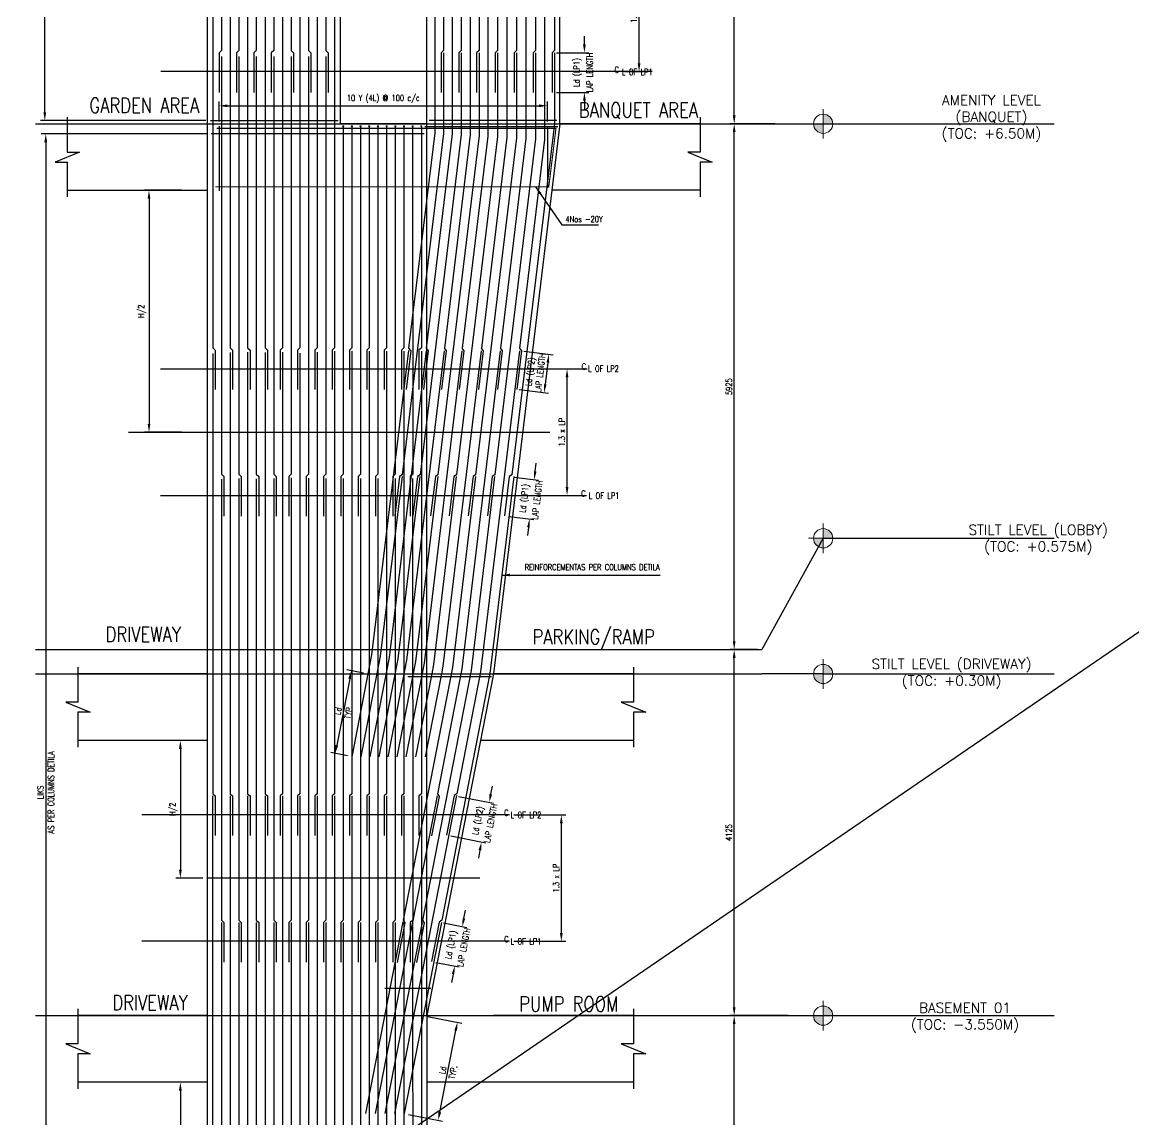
# Model space of a CAD drawing. Extents: x -69352 to 1013721, y -547461 to -186867.
# Drawn here: x 152307 to 202426, y -495990 to -446520 of the extents above; entities that cross this region are included whole.
import ezdxf
from ezdxf.enums import TextEntityAlignment as Align
from ezdxf.lldxf.tags import DXFTag

# ---------------------------------------------------------------- set-up
doc = ezdxf.new("R2010")
doc.units = 0
doc.header["$LTSCALE"] = 500
doc.header["$MEASUREMENT"] = 0
doc.header["$PDMODE"] = 35
doc.header["$PDSIZE"] = -15
doc.layers.get('DEFPOINTS').update_dxf_attribs({"color": 4})
for name, color, linetype in [('A-ANNO-DIMS', 4, 'Continuous'), ('A-ANNO-REF', 8, 'CENTER'), ('A-LVL-TXT @ 150', 4, 'Continuous'), ('CEN', 8, 'CENTER'), ('S-BRECK LINE', 8, 'Continuous'), ('S-CONCRET LINE', 4, 'Continuous'), ('S-REINFORCEMENT', 6, 'Continuous'), ('S-SECTION MARK', 1, 'Continuous'), ('S-TEXT', 2, 'Continuous'), ('S-TEXT-1 @ 1', 4, 'Continuous')]:
    doc.layers.add(name, color=color, linetype=linetype)
doc.layers.add('A-ANNO-SYMB', color=152, linetype='Continuous', lineweight=5)
doc.styles.add('ROMANS', font='simplex.shx', dxfattribs={"width": 0.8, "height": 275})
doc.styles.add('TPA - XXS - 1.50 mm', font='simplex.shx', dxfattribs={"height": 1.5})
tags = doc.linetypes.add('CENTER', pattern=[2, 1.25, -0.25, 0.25, -0.25]).pattern_tags.tags
tags[10:11] = [DXFTag(74, 4), DXFTag(75, 0), DXFTag(340, '0'), DXFTag(46, 1.0), DXFTag(50, 0.0), DXFTag(44, 0.0), DXFTag(45, 0.0)]
tags[8:9] = [DXFTag(74, 4), DXFTag(75, 0), DXFTag(340, '0'), DXFTag(46, 1.0), DXFTag(50, 0.0), DXFTag(44, 0.0), DXFTag(45, 0.0)]
tags[6:7] = [DXFTag(74, 4), DXFTag(75, 0), DXFTag(340, '0'), DXFTag(46, 1.0), DXFTag(50, 0.0), DXFTag(44, 0.0), DXFTag(45, 0.0)]
tags[4:5] = [DXFTag(74, 4), DXFTag(75, 0), DXFTag(340, '0'), DXFTag(46, 1.0), DXFTag(50, 0.0), DXFTag(44, 0.0), DXFTag(45, 0.0)]
tags = doc.linetypes.add('HIDDEN', pattern=[0.375, 0.25, -0.125]).pattern_tags.tags
tags[6:7] = [DXFTag(74, 4), DXFTag(75, 0), DXFTag(340, '0'), DXFTag(46, 1.0), DXFTag(50, 0.0), DXFTag(44, 0.0), DXFTag(45, 0.0)]
tags[4:5] = [DXFTag(74, 4), DXFTag(75, 0), DXFTag(340, '0'), DXFTag(46, 1.0), DXFTag(50, 0.0), DXFTag(44, 0.0), DXFTag(45, 0.0)]
doc.dimstyles.new('dim100', dxfattribs={"dimtxt": 250, "dimasz": 250, "dimexe": 200, "dimexo": 200, "dimgap": 100, "dimtad": 1, "dimdec": 0, "dimzin": 0, "dimdsep": 46, "dimtxsty": 'ROMANS', "dimcen": 0, "dimclrd": 5, "dimclre": 5, "dimclrt": 4, "dimadec": 0, "dimazin": 0, "dimtfac": 1, "dimtdec": 0, "dimtix": 1, "dimtofl": 0, "dimtmove": 2, "dimatfit": 3, "dimfxl": 0, "dimtolj": 1, "dimtzin": 0, "dimlwd": -1, "dimlwe": -1, "dimarcsym": 0})
doc.dimstyles.new('dim25', dxfattribs={"dimtxt": 250, "dimasz": 250, "dimexe": 200, "dimexo": 200, "dimgap": 100, "dimtad": 1, "dimdec": 0, "dimlfac": 0.25, "dimzin": 0, "dimdsep": 46, "dimtxsty": 'ROMANS', "dimcen": 0, "dimclrd": 5, "dimclre": 5, "dimclrt": 4, "dimadec": 0, "dimazin": 0, "dimtfac": 1, "dimtdec": 0, "dimtix": 1, "dimtofl": 0, "dimtmove": 2, "dimatfit": 3, "dimfxl": 0, "dimtolj": 1, "dimtzin": 0, "dimlwd": -1, "dimlwe": -1, "dimarcsym": 0})

# ---------------------------------------------------------------- blocks, each defined once
blk = doc.blocks.new('LEVEL SYMB')
h = blk.add_hatch(color=256)
h.dxf.hatch_style = 1
h.paths.add_polyline_path([(0, 0), (0, 217, -0.414214), (217, 0)])
h.paths.add_polyline_path([(0, 0), (0, -217, -0.414214), (-217, 0)])
for p, q in [((0, 332), (0, -332)), ((332, 0), (-332, 0))]:
    blk.add_line(p, q)
blk.add_circle((0, 0), 217)
blk = doc.blocks.new('*D1277')
at = {"layer": 'A-ANNO-DIMS', "color": 5}
for p, q in [((185453, -491297), (184208, -491297)), ((184408, -503922), (184408, -491672)), ((185453, -504297), (184208, -504297))]:
    blk.add_line(p, q, dxfattribs=at)
for points in [[(184471, -491672), (184346, -491672), (184408, -491297)], [(184346, -503922), (184471, -503922), (184408, -504297)]]:
    blk.add_solid(points, dxfattribs=at)
at = {"layer": 'DEFPOINTS', "color": 0}
for p in [(184408, -491297), (185653, -491297), (185653, -504297)]:
    blk.add_point(p, dxfattribs=at)
at = {"layer": 'A-ANNO-DIMS', "color": 4, "insert": (184171, -497797), "char_height": 275, "attachment_point": 5, "rotation": 90, "style": 'ROMANS'}
blk.add_mtext('\\A1;3250', dxfattribs=at)
blk = doc.blocks.new('*D1278')
at = {"layer": 'A-ANNO-DIMS', "color": 5}
for p, q in [((185453, -474797), (184208, -474797)), ((184408, -490922), (184408, -475172)), ((186844, -491297), (184208, -491297))]:
    blk.add_line(p, q, dxfattribs=at)
for points in [[(184471, -475172), (184346, -475172), (184408, -474797)], [(184346, -490922), (184471, -490922), (184408, -491297)]]:
    blk.add_solid(points, dxfattribs=at)
at = {"layer": 'DEFPOINTS', "color": 0}
for p in [(184408, -474797), (185653, -474797), (187044, -491297)]:
    blk.add_point(p, dxfattribs=at)
at = {"layer": 'A-ANNO-DIMS', "color": 4, "insert": (184171, -483047), "char_height": 275, "attachment_point": 5, "rotation": 90, "style": 'ROMANS'}
blk.add_mtext('\\A1;4125', dxfattribs=at)
blk = doc.blocks.new('*D1279')
at = {"layer": 'A-ANNO-DIMS', "color": 5}
for p, q in [((186234, -451097), (184208, -451097)), ((184408, -474422), (184408, -451472)), ((185453, -474797), (184208, -474797))]:
    blk.add_line(p, q, dxfattribs=at)
for points in [[(184471, -451472), (184346, -451472), (184408, -451097)], [(184346, -474422), (184471, -474422), (184408, -474797)]]:
    blk.add_solid(points, dxfattribs=at)
at = {"layer": 'DEFPOINTS', "color": 0}
for p in [(184408, -451097), (186434, -451097), (185653, -474797)]:
    blk.add_point(p, dxfattribs=at)
at = {"layer": 'A-ANNO-DIMS', "color": 4, "insert": (184171, -462947), "char_height": 275, "attachment_point": 5, "rotation": 90, "style": 'ROMANS'}
blk.add_mtext('\\A1;5925', dxfattribs=at)
blk = doc.blocks.new('*D1280')
at = {"layer": 'A-ANNO-DIMS', "color": 5}
for p, q in [((187557, -437697), (184208, -437697)), ((184408, -450722), (184408, -438072)), ((185453, -451097), (184208, -451097))]:
    blk.add_line(p, q, dxfattribs=at)
for points in [[(184471, -438072), (184346, -438072), (184408, -437697)], [(184346, -450722), (184471, -450722), (184408, -451097)]]:
    blk.add_solid(points, dxfattribs=at)
at = {"layer": 'DEFPOINTS', "color": 0}
for p in [(184408, -437697), (187757, -437697), (185653, -451097)]:
    blk.add_point(p, dxfattribs=at)
at = {"layer": 'A-ANNO-DIMS', "color": 4, "insert": (184171, -444397), "char_height": 275, "attachment_point": 5, "rotation": 90, "style": 'ROMANS'}
blk.add_mtext('\\A1;3350', dxfattribs=at)
blk = doc.blocks.new('*D1281')
at = {"layer": 'DEFPOINTS', "color": 0}
for p in [(167889, -475897), (166417, -479481), (167162, -479626)]:
    blk.add_point(p, dxfattribs=at)
at = {"layer": 'S-SECTION MARK', "color": 5}
for p, q in [((167072, -476119), (166488, -479113)), ((167693, -475858), (166947, -475713)), ((166966, -479588), (166220, -479443))]:
    blk.add_line(p, q, dxfattribs=at)
for points in [[(167133, -476131), (167010, -476107), (167143, -475751)], [(166427, -479101), (166550, -479125), (166417, -479481)]]:
    blk.add_solid(points, dxfattribs=at)
at = {"layer": 'S-SECTION MARK', "color": 4, "char_height": 275, "attachment_point": 5, "rotation": 78.9765, "style": 'ROMANS'}
for s, insert in [('\\A1;Ld', (166547, -477571)), ('TYP', (167013, -477662))]:
    blk.add_mtext(s, dxfattribs=dict(at, insert=insert))
blk = doc.blocks.new('*U1268')
at = {"layer": 'S-BRECK LINE'}
blk.add_lwpolyline([(-900, 0), (-113, 0), (-113, -275), (113, 275), (113, 0), (900, 0)], dxfattribs=at)
blk = doc.blocks.new('*D1282')
at = {"color": 5}
for p, q in [((170587, -491335), (172122, -491634)), ((171137, -495645), (171854, -491964)), ((169726, -495752), (171262, -496051))]:
    blk.add_line(p, q, dxfattribs=at)
for points in [[(171915, -491976), (171793, -491952), (171926, -491596)], [(171076, -495633), (171198, -495657), (171065, -496013)]]:
    blk.add_solid(points, dxfattribs=at)
at = {"layer": 'DEFPOINTS', "color": 0}
for p in [(170390, -491297), (171926, -491596), (169530, -495714)]:
    blk.add_point(p, dxfattribs=at)
at = {"color": 4, "char_height": 275, "attachment_point": 5, "rotation": 78.9765, "style": 'ROMANS'}
for s, insert in [('\\A1;Ld', (171262, -493759)), ('TYP.', (171729, -493850))]:
    blk.add_mtext(s, dxfattribs=dict(at, insert=insert))
blk = doc.blocks.new('*D1283')
at = {"color": 5}
for p, q in [((173434, -481320), (173506, -480952)), ((171980, -481419), (173559, -481726)), ((171634, -483197), (173212, -483504)), ((172944, -483834), (172873, -484202))]:
    blk.add_line(p, q, dxfattribs=at)
for points in [[(173373, -481308), (173495, -481332), (173362, -481688)], [(173006, -483846), (172883, -483822), (173016, -483466)]]:
    blk.add_solid(points, dxfattribs=at)
at = {"layer": 'DEFPOINTS', "color": 0}
for p in [(171784, -481380), (171437, -483158), (173016, -483466)]:
    blk.add_point(p, dxfattribs=at)
at = {"color": 4, "char_height": 275, "attachment_point": 5, "rotation": 78.9765, "style": 'ROMANS'}
for s, insert in [('\\A1;Ld (LP2)', (172885, -482518)), ('LAP LENGTH', (173422, -482622))]:
    blk.add_mtext(s, dxfattribs=dict(at, insert=insert))
blk = doc.blocks.new('*D1284')
at = {"color": 5}
for p, q in [((172223, -486915), (172295, -486547)), ((171306, -487119), (172347, -487322)), ((170960, -488897), (172001, -489099)), ((171733, -489429), (171661, -489797))]:
    blk.add_line(p, q, dxfattribs=at)
for points in [[(172161, -486903), (172284, -486927), (172151, -487283)], [(171794, -489441), (171672, -489417), (171805, -489061)]]:
    blk.add_solid(points, dxfattribs=at)
at = {"layer": 'DEFPOINTS', "color": 0}
for p in [(171110, -487080), (170763, -488858), (171805, -489061)]:
    blk.add_point(p, dxfattribs=at)
at = {"color": 4, "char_height": 275, "attachment_point": 5, "rotation": 78.9765, "style": 'ROMANS'}
for s, insert in [('\\A1;Ld (LP1)', (171674, -488113)), ('LAP LENGTH', (172211, -488218))]:
    blk.add_mtext(s, dxfattribs=dict(at, insert=insert))
blk = doc.blocks.new('*D1285')
at = {"color": 5}
for p, q in [((174480, -482247), (176815, -482247)), ((176615, -487572), (176615, -482622)), ((174480, -487947), (176815, -487947))]:
    blk.add_line(p, q, dxfattribs=at)
for points in [[(176677, -482622), (176552, -482622), (176615, -482247)], [(176552, -487572), (176677, -487572), (176615, -487947)]]:
    blk.add_solid(points, dxfattribs=at)
at = {"layer": 'DEFPOINTS', "color": 0}
for p in [(174280, -482247), (176615, -482247), (174280, -487947)]:
    blk.add_point(p, dxfattribs=at)
at = {"color": 4, "insert": (176377, -485097), "char_height": 275, "attachment_point": 5, "rotation": 90, "style": 'ROMANS'}
blk.add_mtext('\\A1;1.3 x LP', dxfattribs=at)
blk = doc.blocks.new('*D1286')
at = {"color": 5}
for p, q in [((174921, -461351), (176249, -461512)), ((176006, -461860), (175887, -462843)), ((174713, -463078), (176041, -463239))]:
    blk.add_line(p, q, dxfattribs=at)
for points in [[(176068, -461868), (175944, -461853), (176051, -461488)], [(175825, -462835), (175949, -462850), (175842, -463215)]]:
    blk.add_solid(points, dxfattribs=at)
at = {"layer": 'DEFPOINTS', "color": 0}
for p in [(174723, -461327), (174514, -463054), (175842, -463215)]:
    blk.add_point(p, dxfattribs=at)
at = {"color": 4, "insert": (175431, -462303), "char_height": 275, "attachment_point": 5, "rotation": 83.1026, "style": 'ROMANS'}
blk.add_mtext('\\A1;Ld (LP2)\\PLAP LENGTH', dxfattribs=at)
blk = doc.blocks.new('*D1287')
at = {"color": 5}
for p, q in [((175436, -466765), (175481, -466393)), ((174468, -467026), (175590, -467161)), ((174253, -468800), (175375, -468935)), ((175132, -469283), (175087, -469656))]:
    blk.add_line(p, q, dxfattribs=at)
for points in [[(175374, -466757), (175498, -466772), (175391, -467137)], [(175194, -469291), (175070, -469276), (175177, -468911)]]:
    blk.add_solid(points, dxfattribs=at)
at = {"layer": 'DEFPOINTS', "color": 0}
for p in [(174269, -467002), (174055, -468775), (175177, -468911)]:
    blk.add_point(p, dxfattribs=at)
at = {"color": 4, "char_height": 275, "attachment_point": 5, "rotation": 83.1026, "style": 'ROMANS'}
for s, insert in [('\\A1;Ld (LP1)', (174977, -467987)), ('LAP LENGTH', (175520, -468053))]:
    blk.add_mtext(s, dxfattribs=dict(at, insert=insert))
blk = doc.blocks.new('*D1288')
at = {"color": 5}
for p, q in [((176698, -462147), (177072, -462147)), ((176872, -467472), (176872, -462522)), ((176698, -467847), (177072, -467847))]:
    blk.add_line(p, q, dxfattribs=at)
for points in [[(176935, -462522), (176810, -462522), (176872, -462147)], [(176810, -467472), (176935, -467472), (176872, -467847)]]:
    blk.add_solid(points, dxfattribs=at)
at = {"layer": 'DEFPOINTS', "color": 0}
for p in [(176498, -462147), (176872, -462147), (176498, -467847)]:
    blk.add_point(p, dxfattribs=at)
at = {"color": 4, "insert": (176635, -464997), "char_height": 275, "attachment_point": 5, "rotation": 90, "style": 'ROMANS'}
blk.add_mtext('\\A1;1.3 x LP', dxfattribs=at)
blk = doc.blocks.new('*D1289')
at = {"color": 5}
for p, q in [((177655, -447519), (177655, -447144)), ((176395, -447894), (177855, -447894)), ((176395, -449681), (177855, -449681)), ((177655, -450056), (177655, -450431))]:
    blk.add_line(p, q, dxfattribs=at)
for points in [[(177593, -447519), (177718, -447519), (177655, -447894)], [(177718, -450056), (177593, -450056), (177655, -449681)]]:
    blk.add_solid(points, dxfattribs=at)
at = {"layer": 'DEFPOINTS', "color": 0}
for p in [(176195, -447894), (176195, -449681), (177655, -449681)]:
    blk.add_point(p, dxfattribs=at)
at = {"color": 4, "char_height": 275, "attachment_point": 5, "rotation": 90, "style": 'ROMANS'}
for s, insert in [('LAP LENGTH', (177893, -448787)), ('\\A1;Ld (LP1)', (177346, -448787))]:
    blk.add_mtext(s, dxfattribs=dict(at, insert=insert))
blk = doc.blocks.new('*D1291')
at = {"color": 5}
for p, q in [((179459, -443047), (180320, -443047)), ((180120, -448372), (180120, -443422)), ((179459, -448747), (180320, -448747))]:
    blk.add_line(p, q, dxfattribs=at)
for points in [[(180182, -443422), (180057, -443422), (180120, -443047)], [(180057, -448372), (180182, -448372), (180120, -448747)]]:
    blk.add_solid(points, dxfattribs=at)
at = {"layer": 'DEFPOINTS', "color": 0}
for p in [(179259, -443047), (180120, -443047), (179259, -448747)]:
    blk.add_point(p, dxfattribs=at)
at = {"color": 4, "insert": (179882, -445897), "char_height": 275, "attachment_point": 5, "rotation": 90, "style": 'ROMANS'}
blk.add_mtext('\\A1;1.3 x LP', dxfattribs=at)
blk = doc.blocks.new('*D1292')
at = {"color": 5}
for p, q in [((160453, -478897), (159237, -478897)), ((159437, -479272), (159437, -484722)), ((160453, -485097), (159237, -485097))]:
    blk.add_line(p, q, dxfattribs=at)
for points in [[(159499, -479272), (159374, -479272), (159437, -478897)], [(159374, -484722), (159499, -484722), (159437, -485097)]]:
    blk.add_solid(points, dxfattribs=at)
at = {"layer": 'DEFPOINTS', "color": 0}
for p in [(160653, -478897), (159437, -485097), (160653, -485097)]:
    blk.add_point(p, dxfattribs=at)
at = {"color": 4, "insert": (159127, -481997), "char_height": 275, "attachment_point": 5, "rotation": 90, "style": 'ROMANS'}
blk.add_mtext('\\A1;H/2', dxfattribs=at)
blk = doc.blocks.new('*D1293')
at = {"color": 5}
for p, q in [((159488, -454097), (157823, -454097)), ((158023, -454472), (158023, -464622)), ((159488, -464997), (157823, -464997))]:
    blk.add_line(p, q, dxfattribs=at)
for points in [[(158086, -454472), (157961, -454472), (158023, -454097)], [(157961, -464622), (158086, -464622), (158023, -464997)]]:
    blk.add_solid(points, dxfattribs=at)
at = {"layer": 'DEFPOINTS', "color": 0}
for p in [(159688, -454097), (158023, -464997), (159688, -464997)]:
    blk.add_point(p, dxfattribs=at)
at = {"color": 4, "insert": (157714, -459547), "char_height": 275, "attachment_point": 5, "rotation": 90, "style": 'ROMANS'}
blk.add_mtext('\\A1;H/2', dxfattribs=at)
blk = doc.blocks.new('*D1294')
at = {"color": 5}
for p, q in [((160626, -451552), (153167, -451552)), ((153367, -451927), (153367, -510544)), ((160703, -510919), (153167, -510919))]:
    blk.add_line(p, q, dxfattribs=at)
for points in [[(153429, -451927), (153304, -451927), (153367, -451552)], [(153304, -510544), (153429, -510544), (153367, -510919)]]:
    blk.add_solid(points, dxfattribs=at)
at = {"layer": 'DEFPOINTS', "color": 0}
for p in [(160826, -451552), (153367, -510919), (160903, -510919)]:
    blk.add_point(p, dxfattribs=at)
at = {"color": 4, "char_height": 275, "attachment_point": 5, "rotation": 90, "style": 'ROMANS'}
for s, insert in [('AS PER COLUMNS DETILA', (153604, -481236)), ('\\A1;LIKS', (153129, -481236))]:
    blk.add_mtext(s, dxfattribs=dict(at, insert=insert))
blk = doc.blocks.new('*D1295')
at = {"color": 5}
for p, q in [((160453, -494297), (159237, -494297)), ((159437, -494672), (159437, -500122)), ((160453, -500497), (159237, -500497))]:
    blk.add_line(p, q, dxfattribs=at)
for points in [[(159499, -494672), (159374, -494672), (159437, -494297)], [(159374, -500122), (159499, -500122), (159437, -500497)]]:
    blk.add_solid(points, dxfattribs=at)
at = {"layer": 'DEFPOINTS', "color": 0}
for p in [(160653, -494297), (159437, -500497), (160653, -500497)]:
    blk.add_point(p, dxfattribs=at)
at = {"color": 4, "insert": (159127, -497397), "char_height": 275, "attachment_point": 5, "rotation": 90, "style": 'ROMANS'}
blk.add_mtext('\\A1;H/2', dxfattribs=at)
blk = doc.blocks.new('*D1296')
at = {"color": 5}
for p, q in [((160453, -494297), (159237, -494297)), ((159437, -494672), (159437, -500122)), ((160453, -500497), (159237, -500497))]:
    blk.add_line(p, q, dxfattribs=at)
for points in [[(159499, -494672), (159374, -494672), (159437, -494297)], [(159374, -500122), (159499, -500122), (159437, -500497)]]:
    blk.add_solid(points, dxfattribs=at)
at = {"layer": 'DEFPOINTS', "color": 0}
for p in [(160653, -494297), (159437, -500497), (160653, -500497)]:
    blk.add_point(p, dxfattribs=at)
at = {"color": 4, "insert": (159127, -497397), "char_height": 275, "attachment_point": 5, "rotation": 90, "style": 'ROMANS'}
blk.add_mtext('\\A1;H/2', dxfattribs=at)
blk = doc.blocks.new('*D1339')
at = {"color": 5}
for p, q in [((161185, -451000), (161185, -450086)), ((161560, -450286), (175609, -450286)), ((175984, -451000), (175984, -450086))]:
    blk.add_line(p, q, dxfattribs=at)
for points in [[(161560, -450224), (161560, -450349), (161185, -450286)], [(175609, -450349), (175609, -450224), (175984, -450286)]]:
    blk.add_solid(points, dxfattribs=at)
at = {"layer": 'DEFPOINTS', "color": 0}
for p in [(175984, -450286), (161185, -451200), (175984, -451200)]:
    blk.add_point(p, dxfattribs=at)
at = {"color": 4, "insert": (168584, -449977), "char_height": 275, "attachment_point": 5, "style": 'ROMANS'}
blk.add_mtext('\\A1;10 Y (4L) @ 100 c/c', dxfattribs=at)
blk = doc.blocks.new('*D1340')
at = {"color": 5}
for p, q in [((160589, -433926), (153125, -433926)), ((153325, -450581), (153325, -434301)), ((160589, -450956), (153125, -450956))]:
    blk.add_line(p, q, dxfattribs=at)
for points in [[(153387, -434301), (153262, -434301), (153325, -433926)], [(153262, -450581), (153387, -450581), (153325, -450956)]]:
    blk.add_solid(points, dxfattribs=at)
at = {"layer": 'DEFPOINTS', "color": 0}
for p in [(153325, -433926), (160789, -433926), (160789, -450956)]:
    blk.add_point(p, dxfattribs=at)
at = {"color": 4, "char_height": 275, "attachment_point": 5, "rotation": 90, "style": 'ROMANS'}
for s, insert in [('AS PER COLUMNS DETILA', (153562, -442441)), ('\\A1;LIKS', (153087, -442441))]:
    blk.add_mtext(s, dxfattribs=dict(at, insert=insert))

msp = doc.modelspace()

# ---------------------------------------------------------------- linework, layer by layer
at = {"color": 5, "const_width": 50}
for points in [[(166753.36, -451210.774, 1), (166803.36, -451210.774, 1)], [(167145.026, -451210.774, 1), (167195.026, -451210.774, 1)], [(167536.792, -451210.774, 1), (167586.792, -451210.774, 1)], [(167928.36, -451210.774, 1), (167978.36, -451210.774, 1)], [(168320.126, -451210.774, 1), (168370.126, -451210.774, 1)], [(168711.693, -451210.774, 1), (168761.693, -451210.774, 1)], [(169103.46, -451210.774, 1), (169153.46, -451210.774, 1)], [(169495.126, -451210.774, 1), (169545.126, -451210.774, 1)], [(169886.693, -451210.774, 1), (169936.693, -451210.774, 1)], [(170278.363, -451210.774, 1), (170328.363, -451210.774, 1)]]:
    msp.add_lwpolyline(points, format="xyb", close=True, dxfattribs=at)
at = {"layer": 'A-ANNO-REF', "ltscale": 1000}
for p, q in [((152900.636, -451096.599), (198834.045, -451096.599)), ((152900.636, -474796.599), (185653.085, -474796.599)), ((152900.636, -475896.599), (185653.085, -475896.599)), ((152900.636, -491296.599), (198834.045, -491296.599))]:
    msp.add_line(p, q, dxfattribs=at)
at = {"layer": 'A-ANNO-REF', "ltscale": 250}
for p, q in [((188421.37, -469780.684), (185653.085, -474796.599)), ((188421.37, -469780.684), (198834.045, -469780.684)), ((188421.37, -475896.599), (198834.045, -475896.599))]:
    msp.add_line(p, q, dxfattribs=at)
at = {"layer": 'A-ANNO-REF'}
msp.add_line((188421.37, -475896.599), (185653.085, -475896.599), dxfattribs=at)
at = {"layer": 'CEN', "ltscale": 500}
for p, q in [((180707.278, -448746.599), (158553.191, -448746.599)), ((158540.968, -462146.599), (177779.876, -462146.599)), ((157092.626, -464996.599), (176102.739, -464996.599)), ((158540.968, -467846.599), (177745.868, -467846.599)), ((174279.583, -482246.599), (157704.215, -482246.599)), ((172940.603, -485096.599), (160653.362, -485096.599)), ((174279.583, -487946.599), (157704.215, -487946.599))]:
    msp.add_line(p, q, dxfattribs=at)
at = {"layer": 'S-CONCRET LINE'}
for p, q in [((292749.782, -412401.384), (128247.342, -524892.569)), ((154337.06, -451096.599), (160653.362, -451096.599)), ((182869.665, -451096.599), (176553.362, -451096.599)), ((154337.06, -454096.599), (160653.362, -454096.599)), ((182869.665, -454096.599), (176190.459, -454096.599)), ((160653.362, -475896.599), (154820.119, -475896.599)), ((179869.665, -475896.599), (173553.362, -475896.599)), ((160653.362, -478896.599), (154820.119, -478896.599)), ((179869.665, -478896.599), (172968.947, -478896.599)), ((160653.362, -491296.599), (154820.119, -491296.599)), ((179869.665, -491296.599), (173553.362, -491296.599)), ((160653.362, -494296.599), (154820.119, -494296.599)), ((179869.665, -494296.599), (170553.362, -494296.599))]:
    msp.add_line(p, q, dxfattribs=at)
at = {"layer": 'S-REINFORCEMENT', "color": 3}
for p, q in [((160789.356, -450956.232), (166556.904, -450956.232)), ((176417.369, -450956.232), (170649.821, -450956.232)), ((170436.861, -451551.917), (160826.103, -451551.917)), ((161184.526, -451199.756), (161184.526, -454126.183)), ((176461.879, -451231.7), (170459.631, -451231.7)), ((175984.033, -451199.756), (175984.033, -453989.146)), ((173461.879, -476031.7), (169696.763, -476031.7)), ((170726.773, -490071.914), (168651.987, -490071.914))]:
    msp.add_line(p, q, dxfattribs=at)
at = {"layer": 'S-REINFORCEMENT', "color": 8}
for points in [[(161296.469, -433468.183), (161294.957, -447796.599), (161187.669, -447894.022), (161187.669, -449680.915)], [(162079.803, -433468.183), (162078.29, -447796.599), (161971.003, -447894.022), (161971.003, -449680.915)], [(162863.042, -433468.183), (162861.53, -447796.599), (162754.242, -447894.022), (162754.242, -449680.915)], [(163646.469, -433468.183), (163644.957, -447796.599), (163537.669, -447894.022), (163537.669, -449680.915)], [(164427.01, -433468.183), (164428.522, -447796.599), (164535.81, -447894.022), (164535.81, -449680.915)], [(165210.25, -433468.183), (165211.762, -447796.599), (165319.05, -447894.022), (165319.05, -449680.915)], [(165993.551, -433468.183), (165995.063, -447796.599), (166102.351, -447894.022), (166102.351, -449680.915)], [(160903.362, -461452.585), (160903.362, -481296.599), (161010.65, -481394.022), (161010.65, -483180.915)], [(161686.599, -461401.816), (161686.599, -481296.599), (161793.887, -481394.022), (161793.887, -483180.915)], [(162469.933, -461393.354), (162469.933, -481296.599), (162577.22, -481394.022), (162577.22, -483180.915)], [(163253.359, -461401.194), (163253.359, -481296.599), (163360.647, -481394.022), (163360.647, -483180.915)], [(164036.599, -461392.556), (164037.436, -481296.599), (163930.149, -481394.022), (163930.149, -483180.915)], [(164819.933, -461430.64), (164820.863, -481296.599), (164713.575, -481394.022), (164713.575, -483180.915)], [(165603.36, -461388.163), (165604.197, -481296.599), (165496.909, -481394.022), (165496.909, -483180.915)], [(166386.693, -461341.577), (166387.433, -481296.599), (166280.146, -481394.022), (166280.146, -483180.915)], [(167170.026, -461341.577), (167170.047, -481296.599), (167062.759, -481394.022), (167062.759, -483180.915)], [(167953.36, -461341.577), (167953.38, -481296.599), (167846.093, -481394.022), (167846.093, -483180.915)], [(168736.693, -461341.577), (168736.714, -481296.599), (168629.426, -481394.022), (168629.426, -483180.915)], [(169520.126, -461341.577), (169520.147, -481296.599), (169412.859, -481394.022), (169412.859, -483180.915)], [(170303.363, -461341.577), (170303.384, -481296.599), (170196.096, -481394.022), (170196.096, -483180.915)], [(162078.359, -467091.488), (162078.263, -486996.599), (162185.55, -487094.022), (162185.55, -488880.915)], [(162861.599, -467098.868), (162861.596, -486996.599), (162968.884, -487094.022), (162968.884, -488880.915)], [(163645.026, -467091.121), (163645.023, -486996.599), (163752.311, -487094.022), (163752.311, -488880.915)], [(164428.36, -467060.838), (164429.1, -486996.599), (164321.812, -487094.022), (164321.812, -488880.915)], [(165211.599, -467065.74), (165212.527, -486996.599), (165105.239, -487094.022), (165105.239, -488880.915)], [(165995.026, -467091.397), (165995.86, -486996.599), (165888.573, -487094.022), (165888.573, -488880.915)], [(166777.541, -467091.363), (166777.541, -486998.013), (166671.809, -487094.022), (166671.809, -488880.915)], [(167560.973, -467091.328), (167561.711, -486996.599), (167454.423, -487094.022), (167454.423, -488880.915)], [(168344.307, -467091.293), (168345.044, -486996.599), (168237.756, -487094.022), (168237.756, -488880.915)], [(169127.64, -467091.259), (169128.377, -486996.599), (169021.09, -487094.022), (169021.09, -488880.915)], [(169910.874, -467091.224), (169911.81, -486996.599), (169804.523, -487094.022), (169804.523, -488880.915)], [(161295.026, -467117.017), (161295.026, -486996.599), (161402.314, -487094.022), (161402.314, -488880.915)]]:
    msp.add_lwpolyline(points, dxfattribs=at)
at = {"layer": 'S-REINFORCEMENT'}
for points in [[(171304.776, -433468.183), (171303.263, -447796.599), (171195.976, -447894.022), (171195.976, -449680.915)], [(172104.787, -433468.183), (172103.274, -447796.599), (171995.987, -447894.022), (171995.987, -449680.915)], [(172904.798, -433468.183), (172903.285, -447796.599), (172795.998, -447894.022), (172795.998, -449680.915)], [(173733.257, -433468.183), (173731.745, -447796.599), (173624.457, -447894.022), (173624.457, -449680.915)], [(174590.44, -433468.183), (174588.928, -447796.599), (174481.64, -447894.022), (174481.64, -449680.915)], [(175447.623, -433468.183), (175446.11, -447796.599), (175338.823, -447894.022), (175338.823, -449680.915)], [(176303.363, -433468.183), (176301.851, -447796.599), (176194.563, -447894.022), (176194.563, -449680.915)], [(170903.501, -442194.022), (170903.501, -451505.534), (169728.642, -461217.703), (169823.454, -461327.304), (169611.979, -463075.496)], [(170417.646, -463075.496), (170629.121, -461327.304), (170534.31, -461217.703), (171703.338, -451553.736), (171703.338, -442194.097)], [(172503.349, -442194.097), (172503.349, -451601.948), (171340.153, -461217.703)], [(173303.363, -442194.097), (173303.363, -451650.16), (172145.999, -461217.703)], [(174160.505, -442194.097), (174160.505, -451701.815), (173009.39, -461217.703)], [(175017.688, -442194.097), (175017.688, -451753.472), (173872.821, -461217.703)], [(174619.489, -463075.496), (174830.964, -461327.304), (174736.152, -461217.703), (175874.771, -451805.124), (175874.771, -442194.097)], [(171303.333, -447894.022), (171303.333, -451529.63), (169441.872, -466917.703), (169323.661, -467001.536), (169109.069, -468775.496)], [(172103.343, -447894.022), (172103.343, -451577.842), (170247.715, -466917.703), (170129.504, -467001.536), (169914.912, -468775.496)], [(172903.354, -447894.022), (172903.354, -451626.054), (171053.558, -466917.703), (170935.347, -467001.536), (170720.755, -468775.496)], [(173731.814, -447894.022), (173731.814, -451675.98), (171888.057, -466917.703)], [(174588.997, -447894.022), (174588.997, -451727.638), (172751.489, -466917.703), (172633.278, -467001.536), (172418.686, -468775.496)], [(175446.18, -447894.022), (175446.18, -451779.295), (173614.921, -466917.703), (173496.71, -467001.536), (173282.118, -468775.496)], [(176301.672, -447895.712), (176301.541, -451096.599), (174387.697, -466917.703)], [(169716.943, -461314.42), (168057.791, -475030.075), (167162.386, -479626.488)], [(170521.051, -461327.304), (168848.379, -475154.733), (167977.258, -479626.488)], [(171326.894, -461327.304), (169639.139, -475279.417), (168792.307, -479626.488)], [(172132.741, -461327.304), (170429.902, -475404.102), (169607.36, -479626.488)], [(173859.563, -461327.304), (172124.404, -475671.286), (171028.564, -481296.599)], [(172996.132, -461327.304), (171277.133, -475537.691), (171207.216, -475896.599)], [(171223.489, -463075.496), (171434.964, -461327.304), (171340.153, -461217.703)], [(174722.894, -461327.304), (172971.576, -475804.865), (171901.758, -481296.599), (171783.547, -481380.433), (171437.198, -483158.357)], [(172029.335, -463075.496), (172240.81, -461327.304), (172145.999, -461217.703)], [(172892.726, -463075.496), (173104.201, -461327.304), (173009.39, -461217.703)], [(173756.158, -463075.496), (173967.633, -461327.304), (173872.821, -461217.703)], [(169431.731, -467001.536), (168452.999, -475092.391), (167569.733, -479626.488)], [(170237.574, -467001.536), (169243.759, -475217.075), (168384.782, -479626.488)], [(171043.417, -467001.536), (170034.519, -475341.76), (169199.832, -479626.488)], [(172741.348, -467001.536), (171700.67, -475604.473), (169481.425, -486996.599), (169559.524, -487118.675), (169213.175, -488896.599)], [(173604.78, -467001.536), (172547.941, -475738.068), (170354.72, -486996.599), (170432.819, -487118.675), (170086.47, -488896.599)], [(174468.212, -467001.536), (173395.213, -475871.663), (171228.017, -486996.599), (171109.806, -487080.433), (170763.457, -488858.357)], [(171877.916, -467001.536), (170853.399, -475470.878), (170770.466, -475896.599)], [(171888.057, -466917.703), (171769.847, -467001.536), (171555.255, -468775.496)], [(174387.697, -466917.703), (174269.487, -467001.536), (174054.895, -468775.496)], [(170770.466, -475896.599), (170043.865, -479626.486)], [(171207.216, -475896.599), (170480.615, -479626.486)], [(171010.408, -481389.799), (168220.063, -495713.57)], [(171886.558, -481374.627), (169093.257, -495713.57)], [(171028.564, -481296.599), (171106.663, -481418.675), (170760.314, -483196.599)], [(169467.177, -487069.739), (167783.313, -495713.57)], [(170333.377, -487106.161), (168656.609, -495713.57)], [(171207.961, -487099.554), (169529.906, -495713.57)]]:
    msp.add_lwpolyline(points, dxfattribs=at)
at = {"layer": 'S-REINFORCEMENT', "color": 12}
for points in [[(160903.362, -442194.022), (160903.362, -461196.599), (161010.65, -461294.022), (161010.65, -463080.915)], [(161686.599, -442194.022), (161686.599, -461196.599), (161793.887, -461294.022), (161793.887, -463080.915)], [(162469.933, -442194.022), (162469.933, -461196.599), (162577.22, -461294.022), (162577.22, -463080.915)], [(163253.359, -442194.022), (163253.359, -461196.599), (163360.647, -461294.022), (163360.647, -463080.915)], [(164036.599, -442194.022), (164037.436, -461196.599), (163930.149, -461294.022), (163930.149, -463080.915)], [(164819.933, -442194.022), (164820.863, -461196.599), (164713.575, -461294.022), (164713.575, -463080.915)], [(165603.36, -442194.022), (165604.197, -461196.599), (165496.909, -461294.022), (165496.909, -463080.915)], [(166386.693, -442194.022), (166387.433, -461196.599), (166280.146, -461294.022), (166280.146, -463080.915)], [(161295.026, -448060.189), (161295.026, -466896.599), (161402.314, -466994.022), (161402.314, -468780.915)], [(162078.359, -448060.189), (162078.263, -466896.599), (162185.55, -466994.022), (162185.55, -468780.915)], [(162861.599, -448060.189), (162861.596, -466896.599), (162968.884, -466994.022), (162968.884, -468780.915)], [(163645.026, -448060.189), (163645.023, -466896.599), (163752.311, -466994.022), (163752.311, -468780.915)], [(164428.36, -448060.189), (164429.1, -466896.599), (164321.812, -466994.022), (164321.812, -468780.915)], [(165211.599, -448060.189), (165212.527, -466896.599), (165105.239, -466994.022), (165105.239, -468780.915)], [(165995.026, -448060.189), (165995.86, -466896.599), (165888.573, -466994.022), (165888.573, -468780.915)], [(166777.68, -451210.774), (166778.375, -466896.599), (166671.087, -466994.022), (166671.087, -468780.915)], [(167169.658, -451210.774), (167170.047, -461196.599), (167062.759, -461294.022), (167062.759, -463080.915)], [(167561.113, -451210.774), (167561.807, -466896.599), (167454.52, -466994.022), (167454.52, -468780.915)], [(167952.991, -451210.774), (167953.38, -461196.599), (167846.093, -461294.022), (167846.093, -463080.915)], [(168344.446, -451210.774), (168345.141, -466896.599), (168237.853, -466994.022), (168237.853, -468780.915)], [(168736.325, -451210.774), (168736.714, -461196.599), (168629.426, -461294.022), (168629.426, -463080.915)], [(169127.78, -451210.774), (169128.474, -466896.599), (169021.187, -466994.022), (169021.187, -468780.915)], [(169519.758, -451210.774), (169520.147, -461196.599), (169412.859, -461294.022), (169412.859, -463080.915)], [(169911.014, -451210.774), (169911.708, -466896.599), (169804.421, -466994.022), (169804.421, -468780.915)], [(170302.995, -451210.774), (170303.384, -461196.599), (170196.096, -461294.022), (170196.096, -463080.915)], [(161010.65, -498580.915), (161010.65, -496794.022), (160903.362, -496696.599), (160903.362, -481394.022)], [(161686.599, -481394.022), (161686.599, -496696.599), (161793.887, -496794.022), (161793.887, -498580.915)], [(162469.933, -481394.022), (162469.933, -496696.599), (162577.22, -496794.022), (162577.22, -498580.915)], [(163253.359, -481394.022), (163253.359, -496696.599), (163360.647, -496794.022), (163360.647, -498580.915)], [(164036.599, -481394.022), (164037.436, -496696.599), (163930.149, -496794.022), (163930.149, -498580.915)], [(164819.933, -481394.022), (164820.863, -496696.599), (164713.575, -496794.022), (164713.575, -498580.915)], [(165603.36, -481394.022), (165604.197, -496696.599), (165496.909, -496794.022), (165496.909, -498580.915)], [(166386.693, -481394.022), (166387.433, -496696.599), (166280.146, -496794.022), (166280.146, -498580.915)], [(167170.026, -481394.022), (167170.047, -496696.599), (167062.759, -496794.022), (167062.759, -498580.915)], [(167953.36, -481394.022), (167953.38, -496696.599), (167846.093, -496794.022), (167846.093, -498580.915)], [(168736.693, -481394.022), (168736.714, -496696.599), (168629.426, -496794.022), (168629.426, -498580.915)], [(169520.126, -481394.022), (169520.147, -496696.599), (169412.859, -496794.022), (169412.859, -498580.915)], [(170303.363, -481394.022), (170303.384, -496696.593), (170196.096, -496794.016), (170196.096, -498580.909)], [(161295.026, -487094.022), (161295.026, -502396.599), (161402.314, -502494.022), (161402.314, -504280.915)], [(162078.359, -487094.022), (162078.263, -502396.599), (162185.55, -502494.022), (162185.55, -504280.915)], [(162861.599, -487094.022), (162861.596, -502396.599), (162968.884, -502494.022), (162968.884, -504280.915)], [(163645.026, -487094.022), (163645.023, -502396.599), (163752.311, -502494.022), (163752.311, -504280.915)], [(164428.36, -487094.022), (164429.1, -502396.599), (164321.812, -502494.022), (164321.812, -504280.915)], [(165211.599, -487094.022), (165212.527, -502396.599), (165105.239, -502494.022), (165105.239, -504280.915)], [(165995.026, -487094.022), (165995.86, -502396.599), (165888.573, -502494.022), (165888.573, -504280.915)], [(166777.541, -487094.022), (166777.541, -502398.013), (166671.809, -502494.022), (166671.809, -504280.915)], [(167560.973, -487094.022), (167561.711, -502396.599), (167454.423, -502494.022), (167454.423, -504280.915)], [(168344.307, -487094.022), (168345.044, -502396.599), (168237.756, -502494.022), (168237.756, -504280.915)], [(169127.64, -487094.022), (169128.377, -502396.599), (169021.09, -502494.022), (169021.09, -504280.915)], [(169910.874, -487094.022), (169911.81, -502396.599), (169804.523, -502494.022), (169804.523, -504280.915)]]:
    msp.add_lwpolyline(points, dxfattribs=at)
at = {"layer": 'S-REINFORCEMENT', "color": 2, "const_width": 50}
msp.add_lwpolyline([(161072.091, -451300.083), (176372.841, -451300.083), (176048.648, -453936.599), (161011.369, -453936.599)], dxfattribs=at)
at = {"layer": 'S-SECTION MARK', "color": 10}
for p, q in [((160653.362, -506696.599), (160653.362, -433468.183)), ((166653.362, -451096.599), (166653.362, -433468.183)), ((170553.362, -451096.599), (170553.362, -433468.183)), ((176553.362, -451096.599), (176553.362, -433468.183)), ((170553.362, -451096.599), (166653.362, -451096.599)), ((176553.362, -451096.599), (173553.362, -475896.599)), ((173553.362, -475896.599), (170553.362, -491296.599)), ((170553.362, -491296.599), (170553.362, -506696.599))]:
    msp.add_line(p, q, dxfattribs=at)
at = {"layer": 'S-SECTION MARK', "color": 10, "linetype": 'HIDDEN', "ltscale": 500}
msp.add_line((170553.362, -491296.599), (170553.362, -451096.599), dxfattribs=at)

# ---------------------------------------------------------------- block references
at = {"layer": 'A-ANNO-SYMB', "xscale": 2, "yscale": 2, "zscale": 2}
for p in [(188421.37, -451096.599, 0), (188421.37, -469780.684, 0), (188421.37, -475896.599, 0), (188421.37, -491296.599, 0)]:
    msp.add_blockref('LEVEL SYMB', p, dxfattribs=at)
at = {"layer": 'S-BRECK LINE', "yscale": 2, "zscale": 2}
for p, xscale, rotation in [((154337.06, -452596.599), -2, 89.99999999999997), ((182869.665, -452596.599), 2, 270), ((154820.119, -477396.599), 2, 270), ((179869.665, -477396.599), 2, 270), ((154820.119, -492796.599), 2, 270), ((179869.665, -492796.599), 2, 270)]:
    msp.add_blockref('*U1268', p, dxfattribs=dict(at, xscale=xscale, rotation=rotation))

# ---------------------------------------------------------------- texts
at = {"layer": 'A-LVL-TXT @ 150', "char_height": 450, "attachment_point": 5, "style": 'TPA - XXS - 1.50 mm'}
for s, insert, width in [('\\pt16;AMENITY LEVEL\\P\\pt16;(BANQUET)\\P\\pt16;(TOC: +6.50M)', (196008.467, -450855.86, 0), 10815.34587), ('\\pt16;STILT LEVEL (LOBBY)\\P\\pt16;(TOC: +0.575M)', (198119.634, -469849.79, 0), 17289.77609), ('\\pt16;STILT LEVEL (DRIVEWAY)\\P\\pt16;(TOC: +0.30M)', (194213.474, -475896.599, 0), 9287.61089), ('\\pt16;BASEMENT 01\\P\\pt16;(TOC: -3.550M)', (194815.429, -491394.63, 0), 9034.58892)]:
    msp.add_mtext(s, dxfattribs=dict(at, insert=insert, width=width))
at = {"layer": 'S-TEXT', "char_height": 675, "width": 8910, "attachment_point": 2, "style": 'ROMANS'}
for s, insert in [('GARDEN AREA', (157812.789, -449931.613, 0)), ('BANQUET AREA', (180090.487, -450141.108, 0)), ('DRIVEWAY', (157765.891, -473768.285, 0)), ('PARKING/RAMP', (178071.861, -473885.455, 0)), ('DRIVEWAY', (158070.728, -490373.062, 0)), ('PUMP ROOM', (176951.783, -490431.647, 0))]:
    msp.add_mtext(s, dxfattribs=dict(at, insert=insert))
at = {"layer": 'S-TEXT-1 @ 1', "linetype": 'ByBlock', "style": 'ROMANS', "width": 0.8}
for s, p in [('C', (179111.892, -448660.706)), ('L OF LP1', (180041.903, -448761.615)), ('4Nos -20Y', (177639.459, -455397.312)), ('C', (177629.813, -462033.797)), ('L OF LP2', (178513.449, -462134.706)), ('C', (177611.441, -467760.706)), ('L OF LP1', (178541.452, -467861.615)), (' REINFORCEMENTAS PER COLUMNS DETILA ', (178009.973, -471082.862)), ('C', (174137.896, -482150.395)), ('L OF LP2', (175021.532, -482251.304)), ('C', (174137.896, -487850.395)), ('L OF LP1', (175021.532, -487951.304))]:
    msp.add_text(s, height=275, dxfattribs=at).set_placement(p, align=Align.MIDDLE)

# ---------------------------------------------------------------- dimensions: what is measured, and where the dimension line sits
for base, p1, p2, text, picture, middle in [((153324.861, -433925.891), (160789.356, -450956.232), (160789.356, -433925.891), 'LIKS\\XAS PER COLUMNS DETILA', '*D1340', (153324.861, -442441.062)), ((180119.553, -443046.599), (179259.325, -448746.599), (179259.325, -443046.599), '1.3 x LP', '*D1291', (179882.053, -445896.599)), ((177655.44, -449680.915), (176194.563, -447894.022), (176194.563, -449680.915), 'Ld (LP1)\\XLAP LENGTH', '*D1289', (177655.44, -448787.469)), ((153366.528, -510919.189), (160826.103, -451551.917), (160903.362, -510919.189), 'LIKS\\XAS PER COLUMNS DETILA', '*D1294', (153366.528, -481235.553)), ((158023.214, -464996.599), (159688.476, -454096.599), (159688.476, -464996.599), 'H/2', '*D1293', (157713.691, -459546.599)), ((176872.086, -462146.599), (176497.953, -467846.599), (176497.953, -462146.599), '1.3 x LP', '*D1288', (176634.586, -464996.599)), ((159436.67, -485096.599), (160653.362, -478896.599), (160653.362, -485096.599), 'H/2', '*D1292', (159127.147, -481996.599)), ((176614.929, -482246.599), (174279.583, -487946.599), (174279.583, -482246.599), '1.3 x LP', '*D1285', (176377.429, -485096.599)), ((159436.67, -500496.599), (160653.362, -494296.599), (160653.362, -500496.599), 'H/2', '*D1295', (159127.147, -497396.599)), ((159436.67, -500496.599), (160653.362, -494296.599), (160653.362, -500496.599), 'H/2', '*D1296', (159127.147, -497396.599))]:
    dim = msp.add_linear_dim(base=base, p1=p1, p2=p2, angle=90, text=text, dimstyle='dim100', override={"dimtxt": 375, "dimasz": 375})
    dim.commit()
    dim.dimension.update_dxf_attribs({"geometry": picture, "text_midpoint": middle})
for p1, p2, distance, text, picture, middle in [((161184.526, -451199.756), (175984.033, -451199.756), 913.291, '10 Y (4L) @ 100 c/c', '*D1339', (168584.279, -449976.941)), ((174269.487, -467001.536), (174054.895, -468775.496), 1129.9, 'Ld (LP1)\\XLAP LENGTH', '*D1287', (175283.913, -468024.208)), ((171783.547, -481380.433), (171437.198, -483158.357), 1608.425, 'Ld (LP2)\\XLAP LENGTH', '*D1283', (173189.121, -482576.943)), ((171109.806, -487080.433), (170763.457, -488858.357), 1060.881, 'Ld (LP1)\\XLAP LENGTH', '*D1284', (171977.938, -488172.247)), ((169529.906, -495713.57), (170390.355, -491296.599), -1564.212, 'Ld\\XTYP.', '*D1282', (171495.481, -493804.179))]:
    dim = msp.add_aligned_dim(p1=p1, p2=p2, distance=distance, text=text, dimstyle='dim100', override={"dimtxt": 375, "dimasz": 375})
    dim.commit()
    dim.dimension.update_dxf_attribs({"geometry": picture, "text_midpoint": middle})
dim = msp.add_linear_dim(base=(175841.984, -463214.893), p1=(174722.894, -461327.304), p2=(174513.99, -463054.249), angle=263.1025724, text='Ld (LP2)\\XLAP LENGTH', dimstyle='dim100', override={"dimtxt": 375, "dimasz": 375, "dimtmove": 1})
dim.commit()
dim.dimension.update_dxf_attribs({"geometry": '*D1286', "text_midpoint": (175920.254, -462362.239), "dimtype": 161})
at = {"layer": 'A-ANNO-DIMS'}
for base, p1, p2, picture, middle in [((184408.215, -437696.599, 0), (185653.085, -451096.599, 0), (187756.961, -437696.599, 0), '*D1280', (184170.715, -444396.599, 0)), ((184408.215, -451096.599, 0), (185653.085, -474796.599, 0), (186433.86, -451096.599, 0), '*D1279', (184170.715, -462946.599, 0)), ((184408.215, -474796.599, 0), (187044.07, -491296.599, 0), (185653.085, -474796.599, 0), '*D1278', (184170.715, -483046.599, 0)), ((184408.215, -491296.599, 0), (185653.085, -504296.599), (185653.085, -491296.599, 0), '*D1277', (184170.715, -497796.599, 0))]:
    dim = msp.add_linear_dim(base=base, p1=p1, p2=p2, angle=90, dimstyle='dim25', override={"dimtxt": 375, "dimasz": 375}, dxfattribs=at)
    dim.commit()
    dim.dimension.update_dxf_attribs({"geometry": picture, "text_midpoint": middle})
at = {"layer": 'S-SECTION MARK'}
dim = msp.add_aligned_dim(p1=(167888.987, -475896.599), p2=(167162.386, -479626.486), distance=-759.687, text='Ld\\XTYP', dimstyle='dim25', override={"dimtxt": 375, "dimasz": 375}, dxfattribs=at)
dim.commit()
dim.dimension.update_dxf_attribs({"geometry": '*D1281', "text_midpoint": (166780.017, -477616.282)})

# ---------------------------------------------------------------- leaders
for points in [[(175448.051, -453936.599), (176640.299, -455648.358), (178291.314, -455648.358)], [(173931.712, -471436.599), (181070.276, -471436.599)]]:
    msp.add_leader(points, dimstyle='dim100', override={"dimasz": 375, "dimgap": 100, "dimtad": 0})

doc.saveas('drawing.dxf')
